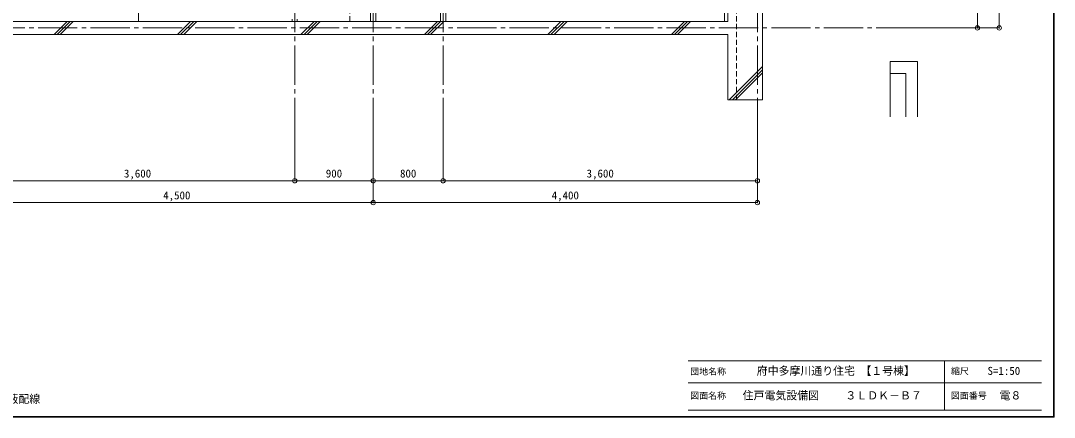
# Model space of a CAD drawing. Units: millimetres at full size, sheet at 1:50. Extents: x -9674 to 9699, y -6794 to 6791.
# Drawn here: x -2142 to 9699, y -6794 to -2255 of the extents above; entities that cross this region are included whole.
import ezdxf
from ezdxf.enums import TextEntityAlignment as Align

# ---------------------------------------------------------------- set-up
doc = ezdxf.new("R2010")
doc.units = ezdxf.units.MM
doc.header["$LTSCALE"] = 50
doc.header["$PDMODE"] = 32
doc.header["$PDSIZE"] = 50
doc.linetypes.add('CHAIN2', pattern=[12, 9, -1, 1, -1])
doc.linetypes.add('DASHED1', pattern=[1.8, 1.2, -0.6])
for name, color, linetype, lineweight in [('0-0_図面枠', 7, 'Continuous', 9), ('0-1_タイトル', 7, 'Continuous', 9), ('1-0_芯', 134, 'CHAIN2', 9), ('1-1_躯体', 134, 'Continuous', 9), ('1-2_間仕切', 134, 'Continuous', 9), ('1-4_仕上げ', 134, 'Continuous', 9), ('1-8_ハッチ', 134, 'Continuous', 9), ('1-B_寸法', 134, 'Continuous', 9), ('1-C_梁', 134, 'DASHED1', 9), ('2-E', 2, 'Continuous', 35)]:
    doc.layers.add(name, color=color, linetype=linetype, lineweight=lineweight)
doc.styles.add('ＭＳ ゴシック', font='')
doc.styles.get('ＭＳ ゴシック').set_extended_font_data('MS Gothic')

msp = doc.modelspace()

# ---------------------------------------------------------------- linework, layer by layer
at = {"layer": '0-0_図面枠'}
for p, q in [((9688.35, -6783.35), (9688.35, 6780.85)), ((9690.11, -6785.11), (9690.11, 6782.61)), ((9691.87, -6786.88), (9691.87, 6784.38)), ((9693.64, 6786.14), (9693.64, -6788.64)), ((9695.4, -6790.4), (9695.4, 6787.9)), ((9697.16, -6792.16), (9697.16, 6789.66)), ((-9673.92, -6793.93), (9698.92, -6793.93)), ((-9672.16, -6792.16), (9697.16, -6792.16)), ((-9670.4, -6790.4), (9695.4, -6790.4)), ((9693.64, -6788.64), (-9668.64, -6788.64)), ((-9666.87, -6786.88), (9691.87, -6786.88)), ((-9665.11, -6785.11), (9690.11, -6785.11)), ((-9663.35, -6783.35), (9688.35, -6783.35))]:
    msp.add_line(p, q, dxfattribs=at)
msp.add_lwpolyline([(9698.92, -6793.93), (9698.92, 6791.43), (-9673.92, 6791.43)], dxfattribs=at)
at = {"layer": '0-1_タイトル'}
for p, q in [((5503.35, -6148.35), (9553.35, -6148.35)), ((8439.55, -6148.35), (8439.55, -6710.85)), ((5503.35, -6398.35), (9553.35, -6398.35)), ((5503.35, -6710.85), (9553.35, -6710.85))]:
    msp.add_line(p, q, dxfattribs=at)
at = {"layer": '1-0_芯'}
for p, q in [((1897.5, -3587.09), (1897.5, 4842.91)), ((6297.5, -3587.09), (6297.5, 4842.91)), ((997.5, -3587.09), (997.5, 462.91)), ((2697.5, -3587.09), (2697.5, 462.91)), ((-8542.5, -2337.09), (8067.5, -2337.09))]:
    msp.add_line(p, q, dxfattribs=at)
at = {"layer": '1-1_躯体'}
for p, q in [((5957.5, -2262.09), (5957.5, -1497.06)), ((6357.5, -3162.09), (6357.5, -1457.06)), ((5957.5, -2262.09), (-6742.5, -2262.09)), ((5957.5, -2412.09), (-6742.5, -2412.09)), ((5957.5, -3162.09), (5957.5, -2412.09)), ((5957.5, -3162.09), (6357.5, -3162.09))]:
    msp.add_line(p, q, dxfattribs=at)
at = {"layer": '1-1_躯体', "linetype": 'DASHED1'}
msp.add_line((6057.5, -3162.09), (6057.5, -1497.06), dxfattribs=at)
at = {"layer": '1-2_間仕切'}
for p, q in [((1867.5, -2262.09), (1867.5, 432.91)), ((1927.5, -2262.09), (1927.5, -177.09)), ((2667.5, -2262.09), (2667.5, -2127.09)), ((2727.5, -2262.09), (2727.5, -2127.09)), ((967.5, -2262.09), (967.5, -2236.09)), ((1027.5, -2262.09), (1027.5, -2236.09))]:
    msp.add_line(p, q, dxfattribs=at)
at = {"layer": '1-4_仕上げ'}
msp.add_line((-792.5, -1353.75), (-792.5, -2262.09), dxfattribs=at)
at = {"layer": '1-8_ハッチ'}
for p, q in [((-1759.27, -2412.09), (-1609.27, -2262.09)), ((-1723.92, -2412.09), (-1573.92, -2262.09)), ((-1688.56, -2412.09), (-1538.56, -2262.09)), ((-345.06, -2412.09), (-195.06, -2262.09)), ((-309.7, -2412.09), (-159.7, -2262.09)), ((-274.35, -2412.09), (-124.35, -2262.09)), ((1069.15, -2412.09), (1219.15, -2262.09)), ((1104.51, -2412.09), (1254.51, -2262.09)), ((1139.87, -2412.09), (1289.87, -2262.09)), ((2483.37, -2412.09), (2633.37, -2262.09)), ((2518.72, -2412.09), (2668.72, -2262.09)), ((2554.08, -2412.09), (2704.08, -2262.09)), ((3897.58, -2412.09), (4047.58, -2262.09)), ((3932.94, -2412.09), (4082.94, -2262.09)), ((3968.29, -2412.09), (4118.29, -2262.09)), ((5311.8, -2412.09), (5461.8, -2262.09)), ((5347.15, -2412.09), (5497.15, -2262.09)), ((5382.51, -2412.09), (5532.51, -2262.09)), ((5976.01, -3162.09), (6357.5, -2780.6)), ((6011.36, -3162.09), (6357.5, -2815.95)), ((6046.72, -3162.09), (6357.5, -2851.31))]:
    msp.add_line(p, q, dxfattribs=at)
msp.add_lwpolyline([(5922.5, -2262.09), (5922.5, -1497.06), (5957.5, -1497.06)], dxfattribs=at)
at = {"layer": '1-B_寸法'}
for p, q in [((9067.5, -2337.09), (9067.5, 3842.91)), ((8817.5, -2337.09), (8817.5, -147.09)), ((8067.5, -2337.09), (9067.5, -2337.09)), ((7817.5, -2722.09), (8132.5, -2722.09)), ((7817.5, -2722.09), (7817.5, -2857.09)), ((8132.5, -3355.8), (8132.5, -2722.09)), ((7817.5, -2857.09), (7997.5, -2857.09)), ((7817.5, -2857.09), (7817.5, -3355.8)), ((7997.5, -3355.8), (7997.5, -2857.09)), ((997.5, -4087.09), (997.5, -3587.09)), ((1897.5, -4337.09), (1897.5, -3587.09)), ((2697.5, -4087.09), (2697.5, -3587.09)), ((6297.5, -4337.09), (6297.5, -3587.09)), ((-2602.5, -4087.09), (997.5, -4087.09)), ((997.5, -4087.09), (1897.5, -4087.09)), ((1897.5, -4087.09), (2697.5, -4087.09)), ((2697.5, -4087.09), (6297.5, -4087.09)), ((-2602.5, -4337.09), (1897.5, -4337.09)), ((1897.5, -4337.09), (6297.5, -4337.09))]:
    msp.add_line(p, q, dxfattribs=at)
for p in [(8817.5, -2337.09), (9067.5, -2337.09), (997.5, -4087.09), (1897.5, -4087.09), (2697.5, -4087.09), (6297.5, -4087.09), (1897.5, -4337.09), (6297.5, -4337.09)]:
    msp.add_point(p, dxfattribs=at)
at = {"layer": '1-C_梁'}
msp.add_line((1627.5, -2262.09), (1627.5, 432.91), dxfattribs=at)

# ---------------------------------------------------------------- texts
at = {"layer": '0-1_タイトル', "style": 'ＭＳ ゴシック'}
for s, height, p in [('団地名称', 73.31, (5528.35, -6328.57)), ('府中多摩川通り住宅 【１号棟】', 91.64, (6290.2, -6335.85)), ('縮尺', 73.31, (8514.55, -6323.35)), ('S=1:50', 91.64, (8933.95, -6335.85)), ('図面名称', 73.31, (5528.35, -6604.6)), ('住戸電気設備図', 91.64, (6128.35, -6617.1)), ('３ＬＤＫ－Ｂ７', 91.64, (7305.86, -6617.1)), ('図面番号', 73.31, (8514.55, -6604.6)), ('電８', 91.64, (9071.45, -6617.1))]:
    msp.add_text(s, height=height, dxfattribs=at).set_placement(p, align=Align.BOTTOM_LEFT)
at = {"layer": '1-B_寸法', "style": 'ＭＳ ゴシック'}
for s, p in [('3,600', (-958.75, -4077.09)), ('900', (1353.75, -4077.09)), ('800', (2203.75, -4077.09)), ('3,600', (4341.25, -4077.09)), ('4,500', (-508.75, -4327.09)), ('4,400', (3941.25, -4327.09))]:
    msp.add_text(s, height=91.64, dxfattribs=at).set_placement(p, align=Align.BOTTOM_LEFT)
at = {"layer": '2-E', "color": 7, "style": 'ＭＳ ゴシック'}
msp.add_text('床スラブ埋込または床隠蔽配線', height=91.64, dxfattribs=at).set_placement((-3668.17, -6658.03), align=Align.BOTTOM_LEFT)

doc.saveas('drawing.dxf')
